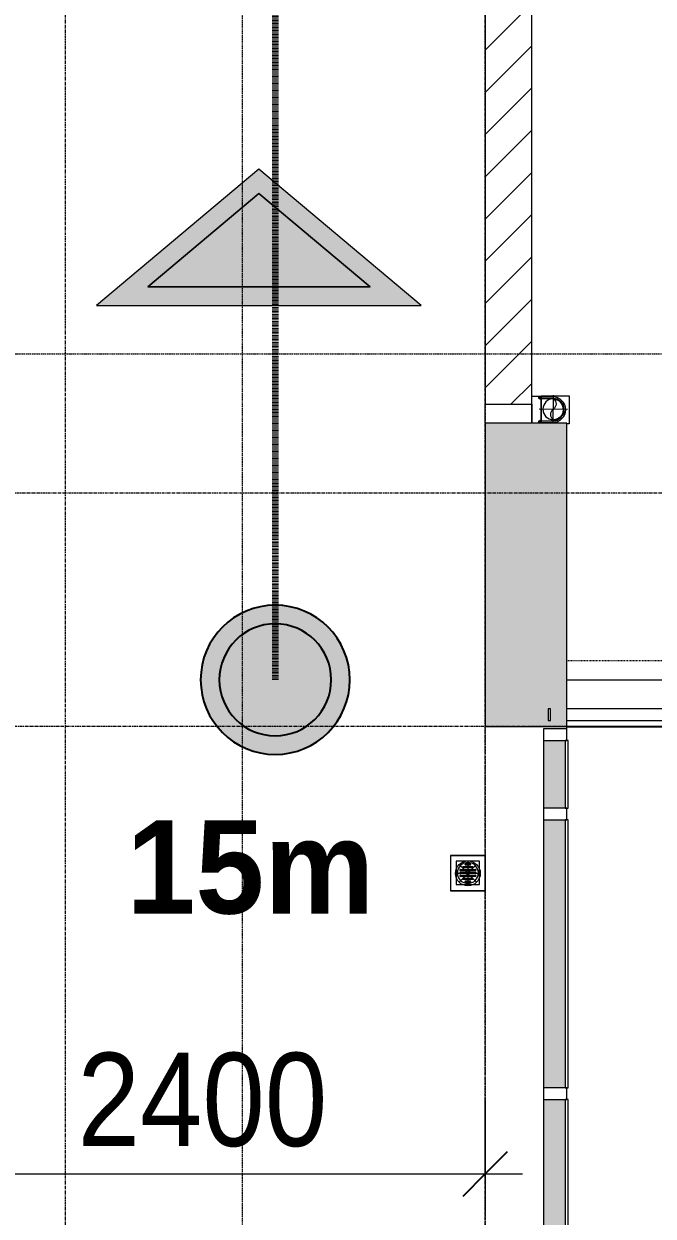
# Model space of a CAD drawing. Header units: millimetres. Extents: x 1591 to 240306, y -15958 to 82755.
# Drawn here: x 53476 to 56175, y 22437 to 27550 of the extents above; entities that cross this region are included whole.
import ezdxf

# ---------------------------------------------------------------- set-up
doc = ezdxf.new("R2010")
doc.units = ezdxf.units.MM
for name, pattern in [('1 NÉT CALL OUT', [6, 3, -3]), ('Dash 1_8_', [6.35, 3.175, -3.175]), ('Dash Dot 3_16_', [7.9375, 4.7625, -1.5875, 0, -1.5875]), ('Grid Line', [22.225, 12.7, -3.175, 3.175, -3.175]), ('IMPORT-CENTER _2_', [40.64, 25.4, -5.08, 5.08, -5.08])]:
    doc.linetypes.add(name, pattern=pattern)
for name, color, linetype, lineweight in [('0-1', 7, 'Continuous', 5), ('A-ANNO-DIMS', 211, 'Continuous', 9), ('A-ANNO-DIMS-160', 211, 'Continuous', 9), ('A-ANNO-NOTE', 131, 'Continuous', 9), ('A-ANNO-NOTE-1', 131, 'Continuous', 25), ('A-AREA', 32, 'Dash 1_8_', 9), ('A-DETL-1', 90, '1 NÉT CALL OUT', 100), ('A-FLOR', 192, 'Continuous', 9), ('A-FLOR-1', 250, 'Continuous', 9), ('A-FLOR-2', 9, 'Continuous', 9), ('A-FLOR-HRAL-1', 254, 'Continuous', 9), ('A-FLOR-HRAL-2', 9, 'Continuous', 9), ('A-GLAZ-CURT', 52, 'Continuous', 9), ('A-GLAZ-CWMG', 51, 'Continuous', 9), ('A-GLAZ-CWMG-1', 51, 'Continuous', 18), ('A-WALL-2', 9, 'Continuous', 9), ('A-WALL-3', 113, 'Continuous', 18), ('A-WALL-PATT-2', 111, 'Continuous', 9), ('G-ANNO-SYMB-1', 111, 'Dash Dot 3_16_', 18), ('G-ANNO-TEXT-2', 142, 'Continuous', 9), ('G-IMPT-2', 8, 'IMPORT-CENTER _2_', 9), ('G-IMPT-3', 8, 'Continuous', 9), ('M-EQPM', 50, 'Continuous', 9), ('S-COLS-1', 52, 'Continuous', 5), ('S-COLS-2', 7, 'Continuous', 18), ('S-GRID-1', 1, 'Grid Line', 9)]:
    doc.layers.add(name, color=color, linetype=linetype, lineweight=lineweight)
doc.styles.add('Arial_7', font='arial_0.ttf', dxfattribs={"width": 0.95, "height": 400})
doc.styles.add('UTM Avo', font='UTM Avo.ttf', dxfattribs={"width": 0.9, "height": 400})
doc.dimstyles.new('1_Dim_chi_tiet_2_5', dxfattribs={"dimscale": 304.8, "dimtxt": 399.720379, "dimasz": 0.629921, "dimexe": 0.524934, "dimexo": 0.0625, "dimgap": 0.052493, "dimtad": 1, "dimdec": 0, "dimrnd": 5, "dimzin": 0, "dimdsep": 46, "dimtxsty": 'UTM Avo', "dimblk1": 'OBLIQUE', "dimblk2": 'OBLIQUE', "dimsah": 1, "dimcen": 0.09, "dimdle": 0.524934, "dimazin": 0, "dimtfac": 1, "dimtdec": 4, "dimtix": 1, "dimtmove": 0, "dimatfit": 3, "dimfxl": 1.049869, "dimfxlon": 1, "dimtvp": 1, "dimtolj": 1, "dimtzin": 0, "dimarcsym": 2})

# ---------------------------------------------------------------- blocks, each defined once
blk = doc.blocks.new('NCV_TKTC_KET CAU_rvt-1-TKCS_MB TẦNG 3-4')
at = {"layer": 'S-COLS-1'}
h = blk.add_hatch(color=256, dxfattribs=at)
h.paths.add_polyline_path([(44802.6, 24536.9), (44802.6, 25836.9), (44452.6, 25836.9), (44452.6, 24536.9), (44732.6, 24536.9)])
h.paths.add_polyline_path([(44722.6, 24561.9), (44722.6, 24611.9), (44732.6, 24611.9), (44732.6, 24561.9)])
at = {"layer": 'A-FLOR-1'}
blk.add_line((44802.6, 24535.3), (45853.6, 24535.3), dxfattribs=at)
at = {"layer": 'S-COLS-2'}
for p, q in [((44802.6, 25836.9), (44452.6, 25836.9)), ((44452.6, 25836.9), (44452.6, 24536.9)), ((44802.6, 24536.9), (44802.6, 25836.9)), ((44452.6, 24536.9), (44802.6, 24536.9))]:
    blk.add_line(p, q, dxfattribs=at)
blk = doc.blocks.new('Railing - 50 x 10mm-901205-TKCS_MB TẦNG 3-4')
at = {"layer": 'A-FLOR-HRAL-2'}
for p, q in [((25, 5), (-25, 5)), ((-25, 5), (-25, -5)), ((25, -5), (25, 5)), ((-25, -5), (25, -5))]:
    blk.add_line(p, q, dxfattribs=at)
blk = doc.blocks.new('Railing - Railing-1000870-TKCS_MB TẦNG 3-4')
at = {"layer": 'A-FLOR-HRAL-2'}
for p, q in [((22939.1, 15351.2), (21894.1, 15351.2)), ((21894.1, 15301.2), (22939.1, 15301.2))]:
    blk.add_line(p, q, dxfattribs=at)
at = {"rotation": 90.00000000000641}
for p in [(21819.1, 15326.2), (22944.1, 15326.2)]:
    blk.add_blockref('Railing - 50 x 10mm-901205-TKCS_MB TẦNG 3-4', p, dxfattribs=at)
blk = doc.blocks.new('NCV_TKTC_TANG 3 - 4_rvt-2-TKCS_MB TẦNG 3-4')
at = {"layer": 'A-FLOR-2'}
blk.add_line((44652.6, 25918.4), (44652.6, 25836.9), dxfattribs=at)
at = {"layer": 'A-WALL-2'}
for p, q in [((44802.6, 24736.9), (45847.6, 24736.9)), ((45847.6, 24536.9), (44802.6, 24536.9))]:
    blk.add_line(p, q, dxfattribs=at)
at = {"layer": 'A-FLOR-HRAL-1'}
blk.add_blockref('Railing - Railing-1000870-TKCS_MB TẦNG 3-4', (22908.5, 9260.7), dxfattribs=at)
blk = doc.blocks.new('System Panel - Glazed-1286806-TKCS_MB TẦNG 3-4')
at = {"layer": 'A-GLAZ-CURT'}
for p, q in [((575, 6), (-575, 6)), ((-575, 6), (-575, -6)), ((575, -6), (575, 6)), ((-575, -6), (575, -6))]:
    blk.add_line(p, q, dxfattribs=at)
blk = doc.blocks.new('System Panel - Glazed-4730598-TKCS_MB TẦNG 3-4')
at = {"layer": 'A-GLAZ-CURT'}
for p, q in [((145, 6), (-145, 6)), ((-145, 6), (-145, -6)), ((145, -6), (145, 6)), ((-145, -6), (145, -6))]:
    blk.add_line(p, q, dxfattribs=at)
blk = doc.blocks.new('Rectangular Mullion - 50 x 100mm-1286802-TKCS_MB TẦNG 3-4')
at = {"layer": 'A-GLAZ-CWMG'}
blk.add_hatch(color=256, dxfattribs=at).paths.add_polyline_path([(44796.6, 21786.9), (44796.6, 22936.9), (44702.6, 22936.9), (44702.6, 21786.9)])
blk.add_line((44702.6, 22936.9), (44702.6, 21786.9), dxfattribs=at)
blk = doc.blocks.new('Rectangular Mullion - 50 x 100mm-4730601-TKCS_MB TẦNG 3-4')
at = {"layer": 'A-GLAZ-CWMG'}
blk.add_hatch(color=256, dxfattribs=at).paths.add_polyline_path([(44796.6, 24186.9), (44796.6, 24476.9), (44702.6, 24476.9), (44702.6, 24186.9)])
blk.add_line((44702.6, 24476.9), (44702.6, 24186.9), dxfattribs=at)
blk = doc.blocks.new('Rectangular Mullion - 50 x 100mm-1286808-TKCS_MB TẦNG 3-4')
at = {"layer": 'A-GLAZ-CWMG-1'}
for p, q in [((-50, 0), (0, 0)), ((-50, -100), (-50, 0)), ((0, 0), (0, -100)), ((0, -100), (-50, -100))]:
    blk.add_line(p, q, dxfattribs=at)
blk = doc.blocks.new('Rectangular Mullion - 50 x 100mm-1286804-TKCS_MB TẦNG 3-4')
at = {"layer": 'A-GLAZ-CWMG-1'}
for p, q in [((-25, 0), (25, 0)), ((-25, -100), (-25, 0)), ((25, 0), (25, -100)), ((25, -100), (-25, -100))]:
    blk.add_line(p, q, dxfattribs=at)
blk = doc.blocks.new('TKTC_XREF_251221_MB TANG 2-7 - TKTC_XREF_260130_MB TANG 2-5_dwg_THU NUOC - THU NUOC-444531-TKCS_MB TẦNG 1-4746804-TKCS_MB TẦNG 3-4')
at = {"layer": 'G-IMPT-3'}
for p, q in [((-23.3, 10.8), (40.9, 10.8)), ((40.9, 4.8), (-23.3, 4.8)), ((-11, 23.3), (28.5, 23.3)), ((28.5, 17.3), (-11, 17.3)), ((-1.1, 35.6), (18.5, 35.6)), ((18.5, 29.6), (-1.1, 29.6)), ((-23.3, -13.6), (40.9, -13.6)), ((40.9, -19.6), (-23.3, -19.6)), ((-11, -26.1), (28.5, -26.1)), ((28.5, -32.1), (-11, -32.1)), ((-1.1, -38.5), (18.5, -38.5)), ((18.5, -44.5), (-1.1, -44.5))]:
    blk.add_line(p, q, dxfattribs=at)
at = {"layer": 'G-IMPT-3', "flags": 128}
for points in [[(83.7, -79.4), (83.7, 70.6), (-66.3, 70.6), (-66.3, -79.4)], [(58.7, -54.4), (58.7, 45.6), (-41.3, 45.6), (-41.3, -54.4)]]:
    blk.add_lwpolyline(points, close=True, dxfattribs=at)
for points in [[(-23.3, -1.2), (0.7, -1.2), (0.7, -7.2), (-23.3, -7.2)], [(40.9, -7.2), (16.7, -7.2), (16.7, -1.2), (40.9, -1.2)]]:
    blk.add_lwpolyline(points, dxfattribs=at)
at = {"layer": 'G-IMPT-3'}
for centre, radius, start, end in [((8.7, -4.4), 45, 360, 180), ((8.7, -4.4), 45, 360, 180), ((-23.3, 7.8), 3, 90, 270), ((-11, 20.3), 3, 90, 270), ((-1.1, 32.6), 3, 90, 270), ((18.5, 32.6), 3, 270, 90), ((28.5, 20.3), 3, 270, 90), ((40.9, 7.8), 3, 270, 90), ((8.7, -4.4), 45, 180, 360), ((8.7, -4.4), 45, 180, 360), ((-23.3, -4.2), 3, 90, 270), ((-23.3, -16.6), 3, 90, 270), ((-11, -29.1), 3, 90, 270), ((-1.1, -41.5), 3, 90, 270), ((18.5, -41.5), 3, 270, 90), ((28.5, -29.1), 3, 270, 90), ((40.9, -4.2), 3, 270, 90), ((40.9, -16.6), 3, 270, 90)]:
    blk.add_arc(centre, radius, start, end, dxfattribs=at)
blk = doc.blocks.new('TKTC_XREF_251221_MB TANG 2-7 - TKTC_XREF_260130_MB TANG 2-5_dwg_FD-4746809-TKCS_MB TẦNG 3-4')
at = {"layer": 'G-IMPT-3', "flags": 128}
blk.add_lwpolyline([(-75, -75), (75, -75), (75, 75), (-75, 75)], close=True, dxfattribs=at)
at = {"layer": 'G-IMPT-3'}
blk.add_circle((0, 0), 53.3, dxfattribs=at)
at = {"layer": 'M-EQPM'}
for p, q in [((0, 53.3), (0, -53.3)), ((53.3, 0), (-53.3, 0)), ((-37.7, 37.7), (37.7, -37.7)), ((37.7, 37.7), (-37.7, -37.7))]:
    blk.add_line(p, q, dxfattribs=at)
blk = doc.blocks.new('TKTC_XREF_251221_MB TANG 2-7 - TKTC_XREF_260130_MB TANG 2-5_dwg_$cc-V73-TKCS_MB TẦNG 3-4')
at = {"layer": 'G-IMPT-2'}
for p, q in [((0, -0.668), (0, 0.673)), ((-0.673, 0), (0.673, 0))]:
    blk.add_line(p, q, dxfattribs=at)
at = {"layer": 'M-EQPM'}
blk.add_circle((0, 0), 0.5, dxfattribs=at)
for centre, radius, start, end in [((0, 0), 0.5, 90, 270), ((0.188, 0.25), 0.313, 126.8699, 233.1301), ((-0.188, -0.25), 0.313, 306.8699, 53.1301)]:
    blk.add_arc(centre, radius, start, end, dxfattribs=at)
blk = doc.blocks.new('TKTC_XREF_251221_MB TANG 2-7 - TKTC_XREF_260130_MB TANG 2-5_dwg_CUM U_DN100-4746796-TKCS_MB TẦNG 3-4')
at = {"layer": 'G-IMPT-3'}
blk.add_hatch(color=256, dxfattribs=at).paths.add_polyline_path([(0, 61), (0, 57), (14.8, 55.1), (28.5, 49.4), (40.3, 40.3), (49.4, 28.5), (55.1, 14.8), (57, 0), (55.1, -14.8), (49.4, -28.5), (40.3, -40.3), (28.5, -49.4), (14.8, -55.1), (0, -57), (0, -61), (15.8, -58.9), (30.5, -52.8), (43.1, -43.1), (52.8, -30.5), (58.9, -15.8), (61, 0), (58.9, 15.8), (52.8, 30.5), (43.1, 43.1), (30.5, 52.8), (15.8, 58.9)])
for p, q in [((-79.1, 66.6), (-79.1, 63.4)), ((-76.6, 66.6), (-76.6, 63.4)), ((-74.6, 66.6), (-74.6, 63.4)), ((-72.7, 69.3), (-72.7, 60.7)), ((-66.9, 67.9), (-71.7, 67.9)), ((-65, 69), (0, 69)), ((-66.9, 62.1), (-71.7, 62.1)), ((-79.1, -63.4), (-79.1, -66.6)), ((-76.6, -63.4), (-76.6, -66.6)), ((-74.6, -63.4), (-74.6, -66.6)), ((-72.7, -60.7), (-72.7, -69.3)), ((-66.9, -62.1), (-71.7, -62.1)), ((-66.9, -67.9), (-71.7, -67.9)), ((-65, -69), (0, -69))]:
    blk.add_line(p, q, dxfattribs=at)
at = {"layer": 'G-IMPT-3', "flags": 128}
for points in [[(-72.7, 67.6), (-78.1, 67.6), (-78.1, 62.4), (-72.7, 62.4)], [(-71.7, 59.2), (-66.9, 59.2), (-66.9, 70.8), (-71.7, 70.8)], [(-66.9, 70.8), (-66.9, 72.7), (-65, 72.7), (-65, 57.3), (-66.9, 57.3), (-66.9, 59.2)], [(-65, 61), (0, 61), (0, 57)], [(-72.7, -62.4), (-78.1, -62.4), (-78.1, -67.6), (-72.7, -67.6)], [(-71.7, -70.8), (-66.9, -70.8), (-66.9, -59.2), (-71.7, -59.2)], [(-66.9, -59.2), (-66.9, -57.3), (-65, -57.3), (-65, -72.7), (-66.9, -72.7), (-66.9, -70.8)], [(-65, -61), (0, -61), (0, -57)]]:
    blk.add_lwpolyline(points, dxfattribs=at)
at = {"layer": 'G-IMPT-3'}
for centre, radius, start, end in [((-78.1, 66.6), 0.96, 90, 180), ((-71.1, 69.3), 1.56, 112.61986, 247.38014), ((-67.9, 65), 4.8, 143.1301, 216.8699), ((0, 0), 69, 270, 90), ((-78.1, 63.4), 0.96, 180, 270), ((-71.1, 60.7), 1.56, 112.61986, 247.38014), ((0, 0), 61, 270, 90), ((0, 0), 57, 270, 90), ((-78.1, -63.4), 0.96, 90, 180), ((-71.1, -60.7), 1.56, 112.61986, 247.38014), ((-67.9, -65), 4.8, 143.1301, 216.8699), ((-78.1, -66.6), 0.96, 180, 270), ((-71.1, -69.3), 1.56, 112.61986, 247.38014)]:
    blk.add_arc(centre, radius, start, end, dxfattribs=at)
blk = doc.blocks.new('TKTC_XREF_251221_MB TANG 2-7 - TKTC_XREF_251221_MB TANG 2-7-2039446-TKCS_MB TẦNG 3-4')
at = {"layer": 'M-EQPM'}
for p, q in [((11000, 8715.8), (11039.9, 8715.8)), ((11039.9, 8715.8), (11039.9, 8600)), ((11040, 8717.6), (11159.9, 8717.6)), ((11040, 8600), (11040, 8717.6)), ((11159.9, 8717.6), (11159.9, 8598.2)), ((11000, 8600), (11000, 8681.5)), ((11159.9, 8598.2), (11150, 8598.2)), ((11150, 7290), (11150, 7300))]:
    blk.add_line(p, q, dxfattribs=at)
at = {"xscale": 0.789473684210524, "yscale": 0.789473684210524, "zscale": 0.789473684210524, "rotation": 0.06930925665188988}
blk.add_blockref('TKTC_XREF_251221_MB TANG 2-7 - TKTC_XREF_260130_MB TANG 2-5_dwg_CUM U_DN100-4746796-TKCS_MB TẦNG 3-4', (11091.2, 8658.3), dxfattribs=at)
at = {"extrusion": (0, 0, -1), "xscale": 90.00000000005114, "yscale": 90.00000000005114, "zscale": -90.00000000005114, "rotation": 0.3047175217251739}
blk.add_blockref('TKTC_XREF_251221_MB TANG 2-7 - TKTC_XREF_260130_MB TANG 2-5_dwg_$cc-V73-TKCS_MB TẦNG 3-4', (-11092.8, 8660.1), dxfattribs=at)
for name, p in [('TKTC_XREF_251221_MB TANG 2-7 - TKTC_XREF_260130_MB TANG 2-5_dwg_FD-4746809-TKCS_MB TẦNG 3-4', (10726, 6669.8)), ('TKTC_XREF_251221_MB TANG 2-7 - TKTC_XREF_260130_MB TANG 2-5_dwg_THU NUOC - THU NUOC-444531-TKCS_MB TẦNG 1-4746804-TKCS_MB TẦNG 3-4', (10717.4, 6676))]:
    blk.add_blockref(name, p)
blk = doc.blocks.new('HDNDCT_DIEM THOAT HIEM XA NHAT - HDNDCT_DIEM THOAT HIEM XA NHAT-1614703-TKCS_MB TẦNG 3-4')
at = {"layer": 'A-ANNO-NOTE'}
h = blk.add_hatch(color=256, dxfattribs=at)
edge = h.paths.add_edge_path()
edge.add_arc((0, 0), 2, 0, 180)
edge.add_arc((0, 0), 2, 180, 360)
edge = h.paths.add_edge_path()
edge.add_arc((0, 0), 1.5, 180, 360)
edge.add_arc((0, 0), 1.5, 360, 540)
h = blk.add_hatch(color=256, dxfattribs=at)
edge = h.paths.add_edge_path()
edge.add_arc((0, 0), 1.5, 0, 180)
edge.add_arc((0, 0), 1.5, 180, 360)
at = {"layer": 'A-ANNO-NOTE-1'}
for radius, start, end in [(2, 360, 180), (1.5, 0, 180), (1.5, 360, 180), (2, 180, 360), (1.5, 180, 0), (1.5, 180, 360)]:
    blk.add_arc((0, 0), radius, start, end, dxfattribs=at)
blk = doc.blocks.new('HDNDCT_MŨI TÊN THOÁT HIỂM - HDNDCT_MŨI TÊN THOÁT HIỂM-1614704-TKCS_MB TẦNG 3-4')
at = {"layer": 'A-ANNO-NOTE'}
h = blk.add_hatch(color=256, dxfattribs=at)
h.paths.add_polyline_path([(-3.153, 0), (0.5, 4.353), (0.5, -4.353)])
h.paths.add_polyline_path([(-2.5, 0), (0, -2.979), (0, 2.979)])
blk.add_hatch(color=256, dxfattribs=at).paths.add_polyline_path([(0, 2.979), (0, -2.979), (-2.5, 0)])
for p, q in [((0.5, 4.353), (-3.153, 0)), ((0.5, -4.353), (0.5, 4.353)), ((-2.5, 0), (0, 2.979)), ((0, 2.979), (-2.5, 0)), ((0, 2.979), (0, -2.979)), ((0, -2.979), (0, 2.979)), ((-3.153, 0), (0.5, -4.353)), ((0, -2.979), (-2.5, 0)), ((-2.5, 0), (0, -2.979))]:
    blk.add_line(p, q, dxfattribs=at)
blk = doc.blocks.new('DIMBLOCK161-TKCS_MB TẦNG 3-4')
at = {"layer": 'A-ANNO-DIMS-160'}
for p, q in [((53053.9, 22937.8), (53053.9, 22457.8)), ((53053.9, 22617.8), (53053.9, 22937.8)), ((55453.9, 22937.8), (55453.9, 22457.8)), ((55453.9, 22617.8), (55453.9, 22937.8)), ((52893.9, 22617.8), (55613.9, 22617.8))]:
    blk.add_line(p, q, dxfattribs=at)
at = {"layer": 'A-ANNO-DIMS-160', "lineweight": 25}
for p, q in [((53053.9, 22617.8), (53149.9, 22713.8)), ((55453.9, 22617.8), (55549.9, 22713.8)), ((53053.9, 22617.8), (52957.9, 22521.8)), ((55453.9, 22617.8), (55357.9, 22521.8))]:
    blk.add_line(p, q, dxfattribs=at)
at = {"layer": 'A-ANNO-DIMS-160', "color": 0, "insert": (53706.1, 23137.4), "char_height": 400, "width": 1314.636, "attachment_point": 1, "line_spacing_factor": 1.110334, "style": 'UTM Avo'}
blk.add_mtext('2400', dxfattribs=at)
blk = doc.blocks.new('_Oblique')
at = {"color": 0, "linetype": 'ByBlock', "lineweight": -2}
blk.add_line((-0.5, -0.5), (0.5, 0.5), dxfattribs=at)

msp = doc.modelspace()

# ---------------------------------------------------------------- hatches: boundary and pattern name
at = {"layer": 'A-WALL-PATT-2'}
h = msp.add_hatch(dxfattribs=at)
h.set_pattern_fill('FP_1', color=256, style=0, pattern_type=2)
h.set_pattern_definition([(45, (11001.35, 0), (-90.50967, 90.50967), [])])
h.paths.add_polyline_path([(55453.9, 25918.4), (55653.9, 25918.4), (55653.9, 28836.9), (55453.9, 28836.9), (55453.9, 27850.2)])
h.paths.add_polyline_path([(55453.9, 29036.9), (55653.9, 29036.9), (55653.9, 32318.4), (55453.9, 32318.4), (55453.9, 29966.6)])

# ---------------------------------------------------------------- linework, layer by layer
at = {"layer": 'A-AREA'}
for p, q in [((55453.9, 25918.4), (55453.9, 25836.9)), ((55653.9, 25836.9), (55653.9, 25918.4)), ((56853.9, 24818.8), (55803.9, 24818.8)), ((55453.9, 24536.9), (55453.9, 17636.9))]:
    msp.add_line(p, q, dxfattribs=at)
at = {"layer": 'A-DETL-1'}
msp.add_line((54553.9, 34537.4), (54553.9, 24736.9), dxfattribs=at)
at = {"layer": 'A-FLOR'}
for p, q in [((55453.9, 25836.9), (55453.9, 25918.4)), ((55803.9, 24526.9), (55803.9, 24536.9))]:
    msp.add_line(p, q, dxfattribs=at)
at = {"layer": 'A-WALL-3'}
for p, q in [((55453.9, 28836.9), (55453.9, 25918.4)), ((55653.9, 25918.4), (55653.9, 28836.9)), ((55453.9, 25918.4), (55653.9, 25918.4))]:
    msp.add_line(p, q, dxfattribs=at)
at = {"layer": 'G-ANNO-SYMB-1'}
for p, q in [((54412.7, 82373.8), (54412.7, 13320.5)), ((39749.2, 26135.3), (145928.2, 26135.3))]:
    msp.add_line(p, q, dxfattribs=at)
at = {"layer": 'S-GRID-1'}
for p, q in [((53653.9, 19175.3), (53653.9, 76690.4)), ((55453.9, 19175.3), (55453.9, 76690.4)), ((139245.7, 25536.9), (45492.6, 25536.9)), ((137213.7, 24536.9), (47524.6, 24536.9))]:
    msp.add_line(p, q, dxfattribs=at)

# ---------------------------------------------------------------- block references
at = {"layer": '0-1'}
for name in ['NCV_TKTC_KET CAU_rvt-1-TKCS_MB TẦNG 3-4', 'NCV_TKTC_TANG 3 - 4_rvt-2-TKCS_MB TẦNG 3-4']:
    msp.add_blockref(name, (11001.4, 0), dxfattribs=at)
at = {"layer": 'A-ANNO-NOTE', "xscale": 160, "yscale": 160, "zscale": 160, "rotation": 270.0000000000001}
msp.add_blockref('HDNDCT_MŨI TÊN THOÁT HIỂM - HDNDCT_MŨI TÊN THOÁT HIỂM-1614704-TKCS_MB TẦNG 3-4', (54483.9, 26422.2), dxfattribs=at)
at = {"layer": 'A-ANNO-NOTE', "xscale": 160, "yscale": 160, "zscale": 160}
msp.add_blockref('HDNDCT_DIEM THOAT HIEM XA NHAT - HDNDCT_DIEM THOAT HIEM XA NHAT-1614703-TKCS_MB TẦNG 3-4', (54553.9, 24736.9), dxfattribs=at)
at = {"layer": 'A-GLAZ-CURT', "rotation": 89.99999999999993}
for name, p in [('System Panel - Glazed-4730598-TKCS_MB TẦNG 3-4', (55803.9, 24331.9)), ('System Panel - Glazed-1286806-TKCS_MB TẦNG 3-4', (55803.9, 23561.9)), ('System Panel - Glazed-1286806-TKCS_MB TẦNG 3-4', (55803.9, 22361.9))]:
    msp.add_blockref(name, p, dxfattribs=at)
at = {"layer": 'A-GLAZ-CWMG', "extrusion": (0, 0, -1), "rotation": 90.00000000000007}
for name, p in [('Rectangular Mullion - 50 x 100mm-1286808-TKCS_MB TẦNG 3-4', (-55803.9, 24526.9)), ('Rectangular Mullion - 50 x 100mm-1286804-TKCS_MB TẦNG 3-4', (-55803.9, 24161.9)), ('Rectangular Mullion - 50 x 100mm-1286804-TKCS_MB TẦNG 3-4', (-55803.9, 22961.9))]:
    msp.add_blockref(name, p, dxfattribs=at)
at = {"layer": 'A-GLAZ-CWMG'}
for name, p in [('Rectangular Mullion - 50 x 100mm-4730601-TKCS_MB TẦNG 3-4', (11001.4, 0)), ('Rectangular Mullion - 50 x 100mm-1286802-TKCS_MB TẦNG 3-4', (11001.4, 1200)), ('Rectangular Mullion - 50 x 100mm-1286802-TKCS_MB TẦNG 3-4', (11001.4, 0))]:
    msp.add_blockref(name, p, dxfattribs=at)
at = {"layer": 'M-EQPM'}
msp.add_blockref('TKTC_XREF_251221_MB TANG 2-7 - TKTC_XREF_251221_MB TANG 2-7-2039446-TKCS_MB TẦNG 3-4', (44653.9, 17236.9), dxfattribs=at)

# ---------------------------------------------------------------- texts
at = {"layer": 'G-ANNO-TEXT-2', "insert": (54447.7, 23931.7), "char_height": 400, "width": 1437.92, "attachment_point": 5, "line_spacing_factor": 0.936439, "style": 'Arial_7'}
msp.add_mtext('\\pt1824,3648,5472,7296,9120,10944,12768,14592,16416,18240,20064,21888,23712,25536,27360,29184,31008,32832,34656,36480,38304,40128,41952,43776,45600,47424,49248,51072,52896,54720,56544,58368;{\\fArial|b1|i0|c0|p34;15m}', dxfattribs=at)

# ---------------------------------------------------------------- dimensions: what is measured, and where the dimension line sits
at = {"layer": 'A-ANNO-DIMS'}
dim = msp.add_linear_dim(base=(55453.9, 22617.8), p1=(53053.9, 22937.8), p2=(55453.9, 22937.8), dimstyle='1_Dim_chi_tiet_2_5', override={"dimpost": '<>', "dimfxl": 2400}, dxfattribs=at)
dim.commit()
dim.dimension.update_dxf_attribs({"geometry": 'DIMBLOCK161-TKCS_MB TẦNG 3-4', "text_midpoint": (54253.9, 22840.8)})

doc.saveas('drawing.dxf')
